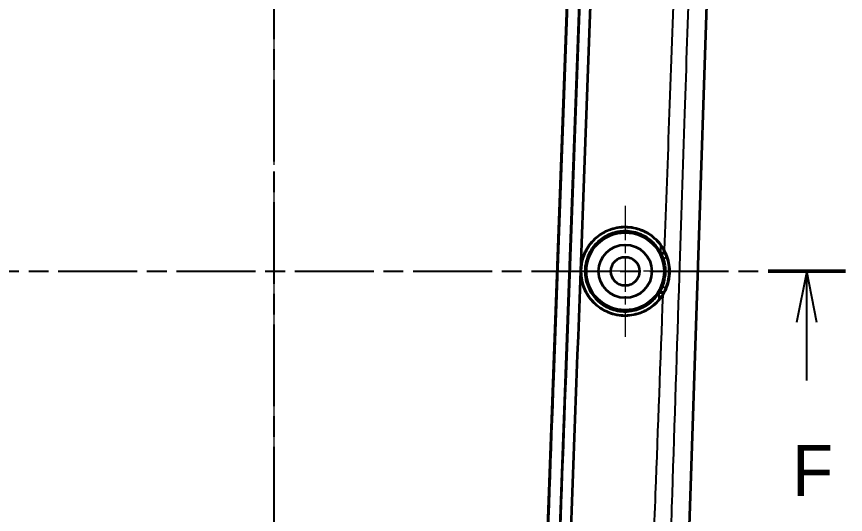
# Model space of a CAD drawing. Header units: millimetres. Extents: x 0 to 1594, y 0 to 281.
# Drawn here: x 1310.01 to 1350.57, y 186.33 to 210.69 of the extents above; entities that cross this region are included whole.
import ezdxf

# ---------------------------------------------------------------- set-up
doc = ezdxf.new("R2010")
doc.units = ezdxf.units.MM
doc.linetypes.add('CHAIN', pattern=[0.3543, 0.2362, -0.0295, 0.0591, -0.0295])
doc.layers.get('Defpoints').update_dxf_attribs({"lineweight": 25})
doc.layers.add('Center Mark (ISO)', color=7, linetype='Continuous', lineweight=18, true_color=0x80ffff)
doc.layers.add('Centerline (ISO)', color=7, linetype='Continuous', lineweight=18, true_color=0x80ffff)
for name, color, linetype, lineweight in [('Dimension (ISO)', 7, 'Continuous', 18), ('Section Line (ISO)', 7, 'CHAIN', 25), ('Visible (ISO)', 7, 'Continuous', 35), ('Visible Narrow (ISO)', 7, 'Continuous', 25)]:
    doc.layers.add(name, color=color, linetype=linetype, lineweight=lineweight)
doc.styles.add('Note Text (TK)', font='')
doc.styles.get('Note Text (TK)').set_extended_font_data('MS PGothic')
doc.dimstyles.new('Default - Method 1b (TK)', dxfattribs={"dimtxt": 2.5, "dimasz": 2.5, "dimexe": 1, "dimexo": 1.5, "dimgap": 1, "dimtad": 1, "dimtoh": 1, "dimrnd": 1e-08, "dimdsep": 46, "dimtxsty": 'Note Text (TK)', "dimcen": 0.09, "dimdle": 5, "dimclrd": 100, "dimclre": 100, "dimclrt": 7, "dimadec": 1, "dimazin": 1, "dimtfac": 1, "dimtmove": 0, "dimatfit": 3, "dimfxl": 0, "dimtolj": 1, "dimlwd": -1, "dimlwe": -1, "dimarcsym": 0})

# ---------------------------------------------------------------- blocks, each defined once
blk = doc.blocks.new('2dTransSection4')
at = {"layer": 'Section Line (ISO)', "linetype": 'CHAIN', "ltscale": 16.892685}
blk.add_line((134.089, 227.561), (134.089, 163.725), dxfattribs=at)
blk = doc.blocks.new('2dTransSection5')
at = {"layer": 'Section Line (ISO)', "linetype": 'CHAIN', "ltscale": 16.336578}
blk.add_line((106.185, 206.224), (162.065, 206.224), dxfattribs=at)
at = {"layer": 'Section Line (ISO)', "linetype": 'Continuous', "lineweight": 50}
blk.add_line((158.277, 206.224), (162.065, 206.224), dxfattribs=at)
at = {"layer": 'Section Line (ISO)', "linetype": 'Continuous'}
for p, q in [((160.171, 206.224), (159.671, 203.724)), ((160.171, 203.724), (160.171, 206.224)), ((160.671, 203.724), (160.171, 206.224)), ((160.171, 200.878), (160.171, 203.724))]:
    blk.add_line(p, q, dxfattribs=at)
at = {"layer": 'Section Line (ISO)', "insert": (159.461, 195.224), "char_height": 2.5, "attachment_point": 7, "style": 'Note Text (TK)'}
blk.add_mtext('F', dxfattribs=at)
blk = doc.blocks.new('*D167')
at = {"layer": 'Defpoints', "color": 0, "transparency": 16777216}
for p in [(1322.589, 234.224), (1289.589, 162.224), (1322.589, 162.224)]:
    blk.add_point(p, dxfattribs=at)
at = {"layer": 'Dimension (ISO)', "color": 100, "transparency": 16777216}
for p, q in [((1321.089, 234.224), (1288.589, 234.224)), ((1289.589, 231.724), (1289.589, 164.724)), ((1321.089, 162.224), (1288.589, 162.224))]:
    blk.add_line(p, q, dxfattribs=at)
for points in [[(1289.172, 231.724), (1290.006, 231.724), (1289.589, 234.224)], [(1289.172, 164.724), (1290.006, 164.724), (1289.589, 162.224)]]:
    blk.add_solid(points, dxfattribs=at)
at = {"layer": 'Dimension (ISO)', "color": 7, "transparency": 16777216, "insert": (1287.339, 196.619), "char_height": 2.5, "attachment_point": 4, "rotation": 90, "style": 'Note Text (TK)'}
blk.add_mtext('\\A1;72', dxfattribs=at)

msp = doc.modelspace()

# ---------------------------------------------------------------- linework, layer by layer
at = {"layer": 'Center Mark (ISO)', "linetype": 'CHAIN', "ltscale": 7.111628}
for p, q in [((1339.7891, 201.4242), (1339.7891, 195.0242)), ((1342.9891, 198.2242), (1336.5891, 198.2242))]:
    msp.add_line(p, q, dxfattribs=at)
at = {"layer": 'Centerline (ISO)', "linetype": 'CHAIN', "ltscale": 23.990969}
msp.add_line((1322.5891, 236.7242), (1322.5891, 159.7242), dxfattribs=at)
at = {"layer": 'Visible (ISO)'}
for p, q in [((1335.4595, 170.8565), (1337.3346, 221.5446)), ((1336.0606, 170.8762), (1337.9377, 221.6163)), ((1344.0616, 219.8993), (1342.62, 176.6505))]:
    msp.add_line(p, q, dxfattribs=at)
for radius in [1.9, 1.3, 0.7]:
    msp.add_circle((1339.7891, 198.2242), radius, dxfattribs=at)
for points, knots in [([(1337.3294, 221.544), (1336.9781, 212.049), (1336.6269, 202.5548), (1336.0019, 185.6605), (1335.7281, 178.2602), (1335.4545, 170.8626)], [-5.7302307, -5.7302307, -5.7302307, -5.7302307, -2.8797642, -2.8797642, -0.6567694, -0.6567694, -0.6567694, -0.6567694]), ([(1336.0682, 170.8809), (1336.3432, 178.3126), (1336.6182, 185.7472), (1337.2439, 202.6599), (1337.5945, 212.1382), (1337.9452, 221.6172)], [-5.13567, -5.13567, -5.13567, -5.13567, -2.9023779, -2.9023779, -0.0567149, -0.0567149, -0.0567149, -0.0567149]), ([(1338.4748, 221.6697), (1338.1216, 212.4836), (1337.7793, 203.0064), (1337.2328, 188.4554), (1337.0532, 183.6887), (1336.8505, 178.3303), (1336.8279, 177.7347), (1336.7273, 175.0627), (1336.6496, 172.9796), (1336.5667, 170.7738), (1336.5627, 170.6669), (1336.5587, 170.5599)], [0.0572676, 0.0572676, 0.0572676, 0.0572676, 2.8114963, 2.8114963, 4.1536633, 4.1536633, 4.320595, 4.320595, 4.8983352, 4.8983352, 4.9277731, 4.9277731, 4.9277731, 4.9277731]), ([(1341.5253, 199.508), (1341.5044, 199.5363), (1341.4829, 199.564), (1341.2845, 199.8073), (1341.069, 199.9862), (1340.5707, 200.2602), (1340.2893, 200.3473), (1339.7255, 200.4036), (1339.4482, 200.3783), (1338.9409, 200.2312), (1338.7124, 200.1192), (1338.3241, 199.8349), (1338.1622, 199.6719), (1338.0285, 199.4856)], [-0.4152986, -0.4152986, -0.4152986, -0.4152986, -0.40464072, -0.40464072, -0.32012857, -0.32012857, -0.23077876, -0.23077876, -0.14618113, -0.14618113, -0.06913978, -0.06913978, 0, 0, 0, 0]), ([(1338.0303, 199.5011), (1338.1945, 199.7268), (1338.3999, 199.9177), (1338.819, 200.1798), (1339.0192, 200.2664), (1339.5099, 200.3966), (1339.8033, 200.4138), (1340.3555, 200.3351), (1340.6114, 200.2488), (1341.0578, 199.9988), (1341.2494, 199.8445), (1341.5249, 199.5324), (1341.6228, 199.3909), (1341.7031, 199.2391)], [-1.38134637, -1.38134637, -1.38134637, -1.38134637, -1.29715886, -1.29715886, -1.23094713, -1.23094713, -1.14173378, -1.14173378, -1.05970893, -1.05970893, -0.98529989, -0.98529989, -0.93334558, -0.93334558, -0.93334558, -0.93334558]), ([(1341.513, 199.1551), (1341.4128, 199.3413), (1341.2834, 199.5094), (1340.9414, 199.8313), (1340.7198, 199.9692), (1340.2312, 200.1538), (1339.9673, 200.1962), (1339.4611, 200.175), (1339.2224, 200.1201), (1338.7968, 199.934), (1338.6099, 199.8116), (1338.3019, 199.5243), (1338.1777, 199.3673), (1337.993, 199.0421), (1337.9274, 198.8795), (1337.8697, 198.6534), (1337.8577, 198.596), (1337.8409, 198.4919), (1337.8351, 198.4453), (1337.8282, 198.3682), (1337.8262, 198.3378), (1337.8249, 198.3073)], [-0.51906459, -0.51906459, -0.51906459, -0.51906459, -0.45517217, -0.45517217, -0.37625554, -0.37625554, -0.29514698, -0.29514698, -0.22082438, -0.22082438, -0.15336289, -0.15336289, -0.09326348, -0.09326348, -0.04078835, -0.04078835, -0.02322465, -0.02322465, -0.00914501, -0.00914501, 0, 0, 0, 0]), ([(1341.6243, 197.0731), (1341.6186, 197.064), (1341.6127, 197.0548), (1341.4665, 196.8288), (1341.2891, 196.6395), (1340.8531, 196.3139), (1340.5915, 196.1899), (1340.0334, 196.0496), (1339.7415, 196.036), (1339.1918, 196.1205), (1338.9373, 196.2095), (1338.4933, 196.4643), (1338.3029, 196.621), (1338.0005, 196.9714), (1337.8836, 197.1569), (1337.7228, 197.5255), (1337.6709, 197.7027), (1337.6292, 197.9657), (1337.6209, 198.0475), (1337.6157, 198.1653), (1337.6151, 198.201), (1337.6154, 198.2627), (1337.616, 198.2887), (1337.6182, 198.3415), (1337.6198, 198.3683), (1337.6251, 198.4351), (1337.6293, 198.4749), (1337.648, 198.614), (1337.6683, 198.7123), (1337.765, 199.0583), (1337.8787, 199.2927), (1338.0303, 199.5011)], [-0.70555524, -0.70555524, -0.70555524, -0.70555524, -0.7022825, -0.7022825, -0.62440453, -0.62440453, -0.53713544, -0.53713544, -0.44870379, -0.44870379, -0.36699554, -0.36699554, -0.29248674, -0.29248674, -0.2265166, -0.2265166, -0.17113165, -0.17113165, -0.14645323, -0.14645323, -0.1357353, -0.1357353, -0.12793501, -0.12793501, -0.11986928, -0.11986928, -0.1078512, -0.1078512, -0.0777574, -0.0777574, 0, 0, 0, 0]), ([(1338.0285, 199.4856), (1337.8848, 199.2854), (1337.776, 199.0617), (1337.6812, 198.7328), (1337.661, 198.6401), (1337.64, 198.5006), (1337.6346, 198.4546), (1337.6283, 198.3813), (1337.6265, 198.354), (1337.6241, 198.3028), (1337.6234, 198.2789), (1337.6226, 198.2253), (1337.6228, 198.1957), (1337.6251, 198.1094), (1337.6289, 198.0527), (1337.6616, 197.7451), (1337.7321, 197.5011), (1337.9485, 197.0581), (1338.09, 196.861), (1338.4626, 196.4904), (1338.702, 196.3319), (1339.235, 196.1132), (1339.5252, 196.0582), (1340.0861, 196.0666), (1340.3523, 196.1206), (1340.8301, 196.3156), (1341.0413, 196.4472), (1341.2994, 196.6779), (1341.3683, 196.7484), (1341.432, 196.8234)], [-1.37656027, -1.37656027, -1.37656027, -1.37656027, -1.30223007, -1.30223007, -1.27379365, -1.27379365, -1.25990085, -1.25990085, -1.25171181, -1.25171181, -1.24452103, -1.24452103, -1.23563499, -1.23563499, -1.21858453, -1.21858453, -1.14268091, -1.14268091, -1.06967113, -1.06967113, -0.98297999, -0.98297999, -0.893608, -0.893608, -0.81137846, -0.81137846, -0.73631163, -0.73631163, -0.70647079, -0.70647079, -0.70647079, -0.70647079]), ([(1341.7647, 199.0925), (1341.7389, 199.1518), (1341.7095, 199.2118), (1341.633, 199.3509), (1341.582, 199.4311), (1341.5253, 199.508)], [0.04641807, 0.04641807, 0.04641807, 0.04641807, 0.061770164, 0.061770164, 0.082829276, 0.082829276, 0.082829276, 0.082829276]), ([(1341.7031, 199.2391), (1341.7236, 199.2003), (1341.7429, 199.161), (1341.8637, 198.8947), (1341.9333, 198.6378), (1341.9532, 198.3128), (1341.9546, 198.2679), (1341.9545, 198.2088), (1341.9544, 198.1947), (1341.9539, 198.1722), (1341.9537, 198.1638), (1341.9532, 198.1477), (1341.9529, 198.1401), (1341.9522, 198.1228), (1341.9517, 198.1131), (1341.9501, 198.084), (1341.9487, 198.0645), (1341.9434, 197.9999), (1341.9382, 197.9548), (1341.9184, 197.8191), (1341.8994, 197.7295), (1341.8189, 197.4402), (1341.7345, 197.2492), (1341.6243, 197.0731)], [0, 0, 0, 0, 0.01323754, 0.01323754, 0.08846505, 0.08846505, 0.10053075, 0.10053075, 0.10428678, 0.10428678, 0.10655799, 0.10655799, 0.10859636, 0.10859636, 0.11118283, 0.11118283, 0.11640616, 0.11640616, 0.1285621, 0.1285621, 0.15318172, 0.15318172, 0.2095159, 0.2095159, 0.2095159, 0.2095159]), ([(1341.5421, 199.099), (1341.5629, 199.0571), (1341.5822, 199.0146), (1341.6176, 198.9286), (1341.6332, 198.8865), (1341.6478, 198.8424)], [0, 0, 0, 0, 0.014175508, 0.014175508, 0.027832429, 0.027832429, 0.027832429, 0.027832429]), ([(1341.6478, 198.8424), (1341.721, 198.622), (1341.7545, 198.3902), (1341.7386, 197.9239), (1341.6889, 197.6939), (1341.6002, 197.4781)], [0, 0, 0, 0, 0.06984146, 0.06984146, 0.13996804, 0.13996804, 0.13996804, 0.13996804]), ([(1341.8307, 198.9219), (1341.821, 198.9502), (1341.8113, 198.9769), (1341.7899, 199.0326), (1341.7782, 199.0615), (1341.7647, 199.0925)], [0, 0, 0, 0, 0.009010073, 0.009010073, 0.018742072, 0.018742072, 0.018742072, 0.018742072]), ([(1341.7782, 197.3888), (1341.8795, 197.6302), (1341.9361, 197.8882), (1341.9541, 198.4125), (1341.9153, 198.674), (1341.8307, 198.9219)], [0, 0, 0, 0, 0.07865884, 0.07865884, 0.15739141, 0.15739141, 0.15739141, 0.15739141]), ([(1337.8249, 198.3073), (1337.8244, 198.2957), (1337.824, 198.2841), (1337.823, 198.2415), (1337.823, 198.2107), (1337.8248, 198.1311), (1337.8277, 198.0826), (1337.8456, 197.8992), (1337.8727, 197.7662), (1337.9808, 197.4216), (1338.085, 197.2201), (1338.3723, 196.8402), (1338.5609, 196.6711), (1339.0019, 196.4063), (1339.2532, 196.3176), (1339.7637, 196.2463), (1340.018, 196.2598), (1340.4877, 196.3776), (1340.7012, 196.4735), (1341.0671, 196.7237), (1341.2211, 196.8701), (1341.3827, 197.0832), (1341.4145, 197.1291), (1341.4443, 197.1762)], [-1.24899794, -1.24899794, -1.24899794, -1.24899794, -1.24550074, -1.24550074, -1.23623581, -1.23623581, -1.22162611, -1.22162611, -1.18090262, -1.18090262, -1.11286529, -1.11286529, -1.0365418, -1.0365418, -0.95594117, -0.95594117, -0.87881768, -0.87881768, -0.80807893, -0.80807893, -0.74418002, -0.74418002, -0.72732559, -0.72732559, -0.72732559, -0.72732559]), ([(1341.432, 196.8234), (1341.4543, 196.8496), (1341.4759, 196.8763), (1341.58, 197.0113), (1341.648, 197.1217), (1341.7001, 197.2219)], [0, 0, 0, 0, 0.010403367, 0.010403367, 0.052129977, 0.052129977, 0.052129977, 0.052129977]), ([(1341.6002, 197.4781), (1341.5833, 197.437), (1341.5655, 197.3977), (1341.5243, 197.3137), (1341.501, 197.2706), (1341.4761, 197.2284)], [0, 0, 0, 0, 0.01337383, 0.01337383, 0.028536186, 0.028536186, 0.028536186, 0.028536186]), ([(1341.7001, 197.2219), (1341.7139, 197.2486), (1341.7282, 197.2773), (1341.7543, 197.3333), (1341.7662, 197.3601), (1341.7782, 197.3888)], [0, 0, 0, 0, 0.009820916, 0.009820916, 0.018949116, 0.018949116, 0.018949116, 0.018949116])]:
    msp.add_open_spline(points, degree=3, knots=knots, dxfattribs=at)
for points in [[(1341.513, 199.1551), (1341.523, 199.1366), (1341.5327, 199.1178), (1341.5421, 199.099)], [(1341.4761, 197.2284), (1341.4658, 197.2109), (1341.4552, 197.1935), (1341.4443, 197.1762)]]:
    msp.add_open_spline(points, degree=3, dxfattribs=at)
at = {"layer": 'Visible Narrow (ISO)'}
msp.add_line((1337.9377, 221.6165), (1336.0525, 170.6567), dxfattribs=at)
for centre, major_axis, ratio, start_param, end_param in [((1341.4079, 199.1617), (0.4997, -0.0165), 0.006369, 4.9244931, 5.4378874), ((1341.4061, 199.1066), (0.4997, -0.0165), 0.0063822, 4.9881821, 5.5128513), ((1341.4524, 198.8135), (-0.4704, -0.1694), 0.0846143, 1.9686489, 2.4741558), ((1341.3428, 197.1829), (-0.4997, 0.0164), 0.0068438, 1.7756529, 2.2900414), ((1341.3445, 197.236), (-0.4997, 0.0164), 0.006831, 1.8375645, 2.3626784), ((1341.4099, 197.5254), (-0.4583, 0.2), 0.0710252, 3.8106084, 4.3154081)]:
    msp.add_ellipse(centre, major_axis=major_axis, ratio=ratio, start_param=start_param, end_param=end_param, dxfattribs=at)
for points, knots in [([(1341.7537, 176.6794), (1341.8108, 178.4531), (1341.8687, 180.2269), (1341.9841, 183.7751), (1342.0419, 185.5496), (1342.2155, 190.875), (1342.3317, 194.426), (1342.5354, 200.6349), (1342.6228, 203.2928), (1342.7872, 208.2804), (1342.8641, 210.6101), (1342.9798, 214.1047), (1343.0183, 215.2695), (1343.0763, 217.0168), (1343.0956, 217.5992), (1343.1342, 218.7641), (1343.1533, 219.3465), (1343.173, 219.9289)], [0, 0, 0, 0, 0.5324328, 0.5324328, 1.06509, 1.06509, 2.1309825, 2.1309825, 2.9287973, 2.9287973, 3.6280916, 3.6280916, 3.9777387, 3.9777387, 4.1525623, 4.1525623, 4.3273858, 4.3273858, 4.3273858, 4.3273858]), ([(1342.4196, 219.6329), (1342.4033, 219.1521), (1342.3872, 218.6807), (1342.351, 217.6221), (1342.3311, 217.0395), (1342.271, 215.2919), (1342.2308, 214.1269), (1342.1093, 210.6318), (1342.0275, 208.3017), (1341.8651, 203.7275), (1341.7845, 201.4833), (1341.7031, 199.2391)], [-4.2954461, -4.2954461, -4.2954461, -4.2954461, -4.1525623, -4.1525623, -3.9777387, -3.9777387, -3.6280916, -3.6280916, -2.9287973, -2.9287973, -2.2552504, -2.2552504, -2.2552504, -2.2552504]), ([(1341.6243, 197.0731), (1341.5059, 193.8297), (1341.3856, 190.5864), (1341.1965, 185.5684), (1341.1291, 183.7938), (1340.9977, 180.3655), (1340.9341, 178.7203), (1340.8694, 177.0581)], [-2.0385595, -2.0385595, -2.0385595, -2.0385595, -1.06509, -1.06509, -0.5324328, -0.5324328, -0.0360477, -0.0360477, -0.0360477, -0.0360477])]:
    msp.add_open_spline(points, degree=3, knots=knots, dxfattribs=at)
for points in [[(1341.5253, 199.508), (1341.5212, 199.3904), (1341.5171, 199.2728), (1341.513, 199.1551)], [(1341.4443, 197.1762), (1341.4402, 197.0586), (1341.4361, 196.941), (1341.432, 196.8234)]]:
    msp.add_open_spline(points, degree=3, dxfattribs=at)

# ---------------------------------------------------------------- block references
at = {"layer": 'Section Line (ISO)'}
for name in ['2dTransSection4', '2dTransSection5']:
    msp.add_blockref(name, (1188.5, -8), dxfattribs=at)

# ---------------------------------------------------------------- dimensions: what is measured, and where the dimension line sits
at = {"layer": 'Dimension (ISO)', "color": 100, "true_color": 0x00ff3f}
dim = msp.add_linear_dim(base=(1289.5891, 162.2242), p1=(1322.5891, 234.2242), p2=(1322.5891, 162.2242), angle=90, dimstyle='Default - Method 1b (TK)', override={"dimgap": 1, "dimtoh": 0, "dimdec": 2, "dimtol": 0, "dimlim": 0, "dimtp": 0, "dimtm": 0, "dimtdec": 2, "dimtofl": 0, "dimatfit": 1}, dxfattribs=at)
dim.commit()
dim.dimension.update_dxf_attribs({"geometry": '*D167', "text_midpoint": (1289.5891, 198.2242), "dimtype": 160})

doc.saveas('drawing.dxf')
